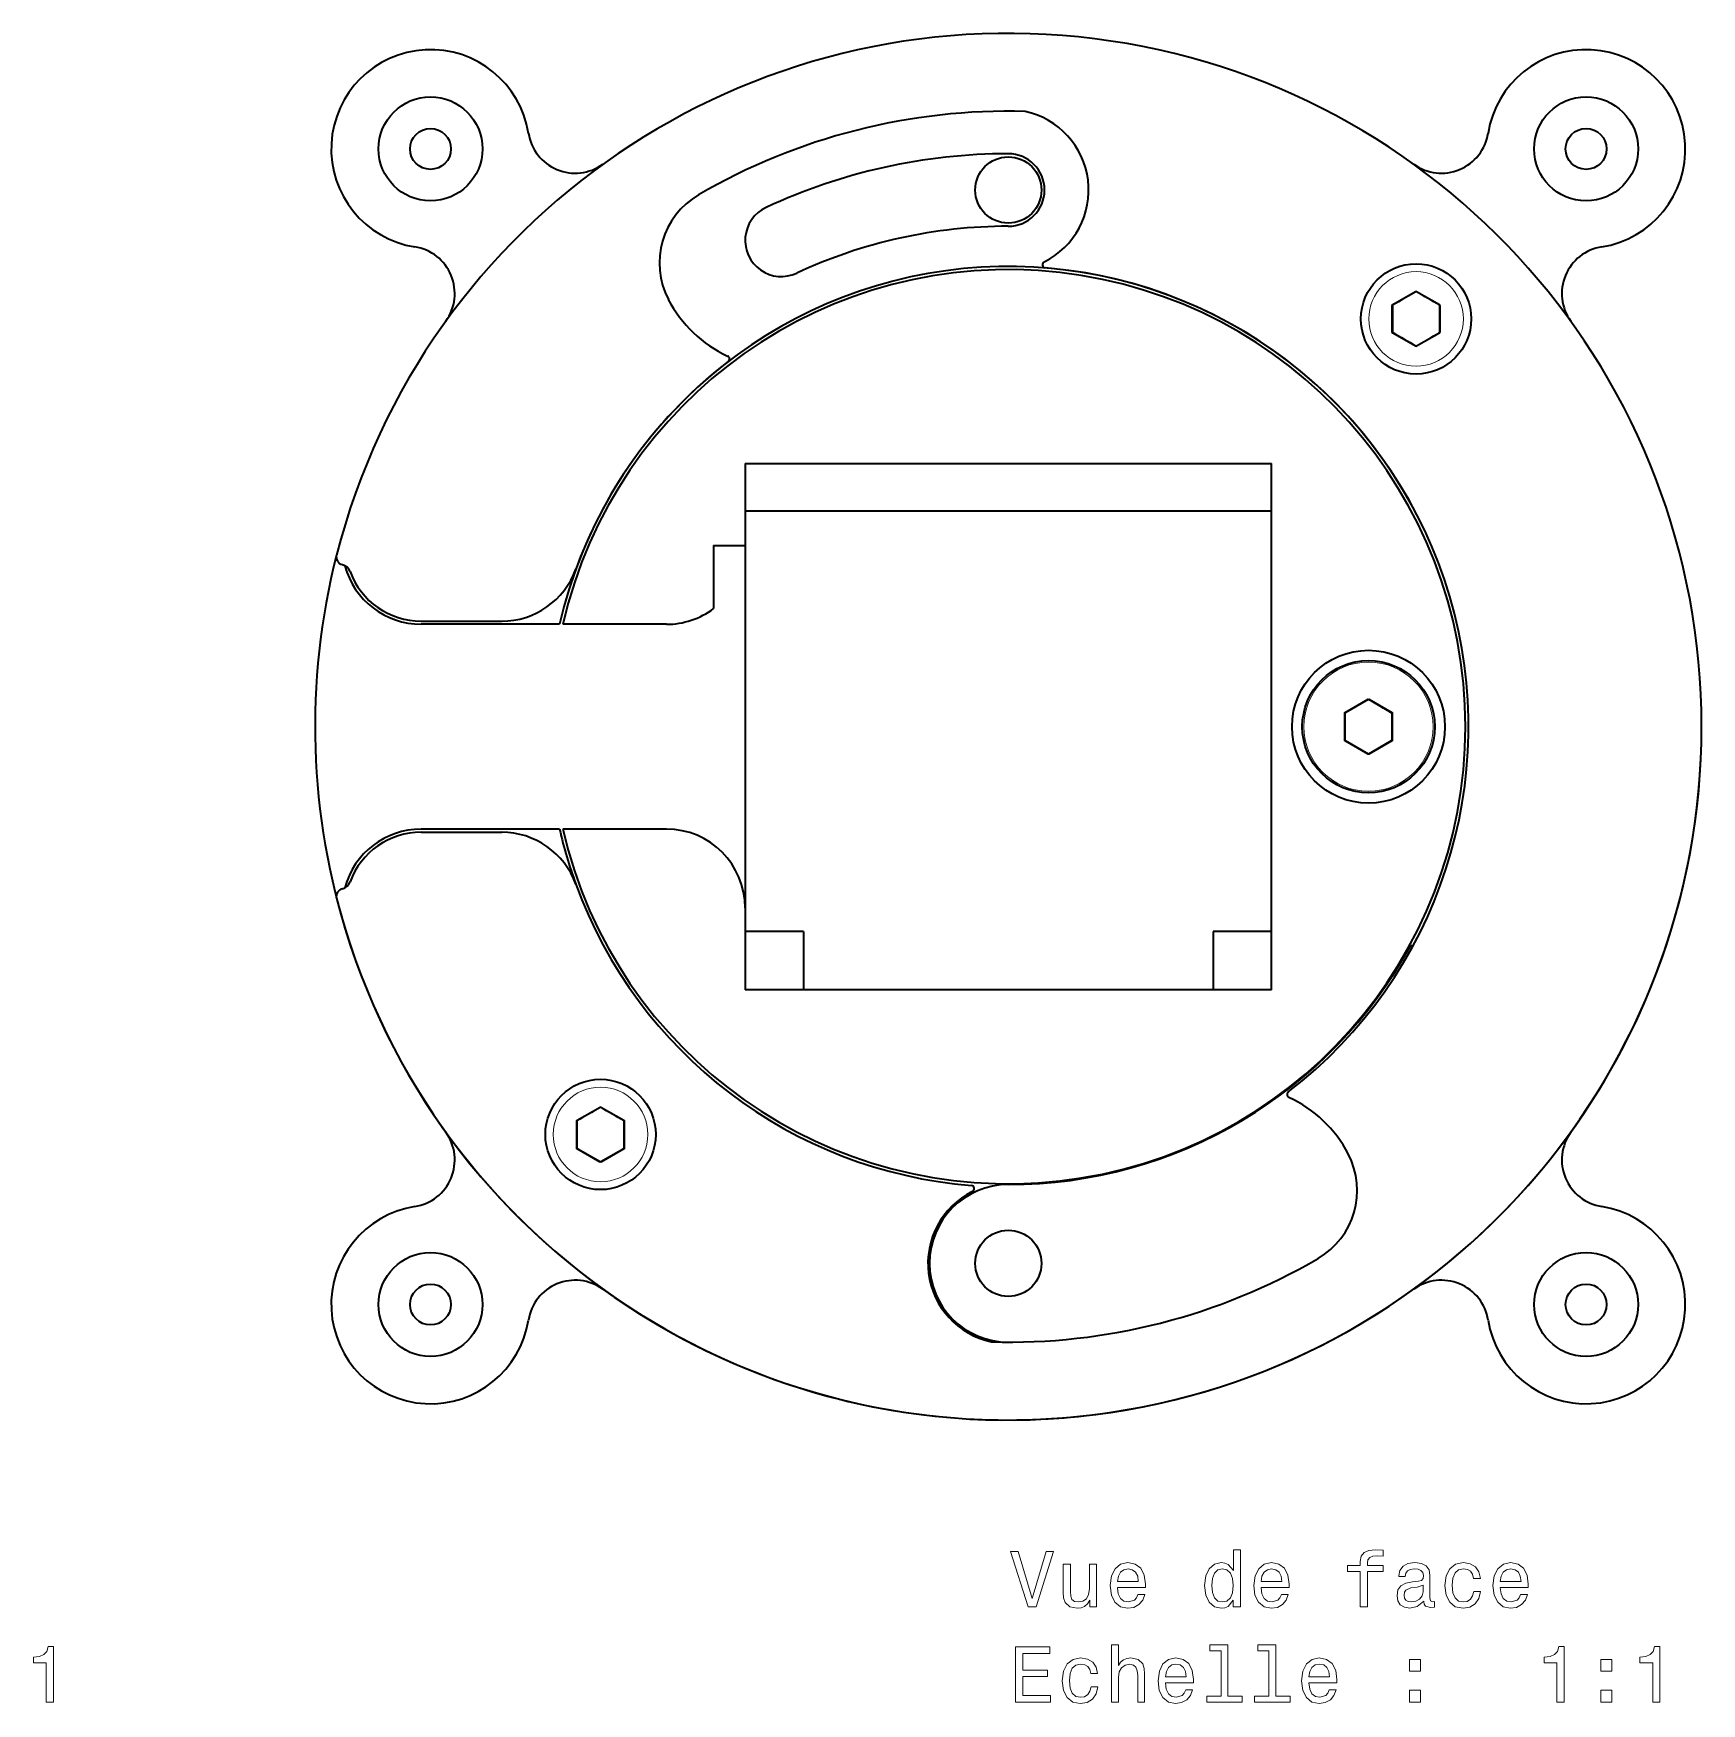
# Model space of a CAD drawing. Extents: x 428 to 938, y 254 to 632.
# Drawn here: x 532.6 to 638.5, y 358.5 to 464.5 of the extents above; entities that cross this region are included whole.
import ezdxf

# ---------------------------------------------------------------- set-up
doc = ezdxf.new("R2010")
doc.units = 0

msp = doc.modelspace()

# ---------------------------------------------------------------- linework, layer by layer
at = {"color": 7, "lineweight": 13, "ltscale": 0.041858}
for p, q in [((620.33, 448.15), (618.88, 447.31)), ((621.88, 447.31), (620.43, 448.15)), ((618.83, 447.22), (618.83, 445.55)), ((621.93, 445.55), (621.93, 447.22)), ((618.88, 445.46), (620.33, 444.62)), ((620.43, 444.62), (621.88, 445.46)), ((618.86, 421.42), (617.41, 422.26)), ((615.81, 421.34), (615.81, 419.66)), ((618.91, 419.66), (618.91, 421.34)), ((617.41, 418.74), (618.86, 419.58)), ((567.07, 395.45), (567.07, 393.78)), ((570.12, 395.54), (568.67, 396.38)), ((570.17, 393.78), (570.17, 395.45)), ((568.67, 392.85), (570.12, 393.69))]:
    msp.add_line(p, q, dxfattribs=at)
at = {"color": 7, "lineweight": 35, "ltscale": 0.041857}
for p, q in [((620.36, 448.1), (618.91, 447.27)), ((621.86, 447.27), (620.41, 448.1)), ((618.91, 445.5), (620.36, 444.67)), ((620.41, 444.67), (621.86, 445.5))]:
    msp.add_line(p, q, dxfattribs=at)
at = {"color": 7, "lineweight": 13, "ltscale": 0.00125}
for p, q in [((620.33, 448.15), (620.36, 448.1)), ((620.43, 448.15), (620.41, 448.1)), ((618.83, 447.22), (618.88, 447.22)), ((618.88, 447.31), (618.91, 447.27)), ((621.88, 447.31), (621.86, 447.27)), ((621.93, 447.22), (621.88, 447.22)), ((618.83, 445.55), (618.88, 445.55)), ((618.88, 445.46), (618.91, 445.5)), ((621.88, 445.46), (621.86, 445.5)), ((621.93, 445.55), (621.88, 445.55)), ((620.33, 444.62), (620.36, 444.67)), ((620.43, 444.62), (620.41, 444.67)), ((617.31, 422.26), (617.33, 422.22)), ((617.41, 422.26), (617.38, 422.22)), ((618.86, 421.42), (618.83, 421.38)), ((618.91, 421.34), (618.86, 421.34)), ((615.86, 419.58), (615.88, 419.62)), ((617.31, 418.74), (617.33, 418.78)), ((617.41, 418.74), (617.38, 418.78)), ((618.86, 419.58), (618.83, 419.62)), ((618.91, 419.66), (618.86, 419.66)), ((567.12, 395.54), (567.14, 395.5)), ((568.57, 396.38), (568.59, 396.33)), ((568.67, 396.38), (568.64, 396.33)), ((570.12, 395.54), (570.09, 395.5)), ((570.17, 395.45), (570.12, 395.45)), ((570.12, 393.69), (570.09, 393.73)), ((570.17, 393.78), (570.12, 393.78)), ((568.57, 392.85), (568.59, 392.9)), ((568.67, 392.85), (568.64, 392.9))]:
    msp.add_line(p, q, dxfattribs=at)
at = {"color": 7, "lineweight": 35, "ltscale": 0.041858}
for p, q in [((618.88, 447.22), (618.88, 445.55)), ((621.88, 445.55), (621.88, 447.22)), ((617.33, 422.22), (615.88, 421.38)), ((618.83, 421.38), (617.38, 422.22)), ((615.86, 421.34), (615.86, 419.66)), ((618.86, 419.66), (618.86, 421.34)), ((615.88, 419.62), (617.33, 418.78)), ((617.38, 418.78), (618.83, 419.62)), ((567.12, 395.45), (567.12, 393.78)), ((568.59, 396.33), (567.14, 395.5)), ((570.09, 395.5), (568.64, 396.33)), ((570.12, 393.78), (570.12, 395.45)), ((567.14, 393.73), (568.59, 392.9)), ((568.64, 392.9), (570.09, 393.73))]:
    msp.add_line(p, q, dxfattribs=at)
at = {"color": 7, "lineweight": 13, "ltscale": 0.001138}
for p, q in [((621.86, 447.19), (621.86, 447.23)), ((618.91, 445.58), (618.91, 445.53)), ((618.83, 421.3), (618.83, 421.35)), ((615.88, 419.7), (615.88, 419.65)), ((570.09, 395.42), (570.09, 395.46)), ((567.14, 393.81), (567.14, 393.77))]:
    msp.add_line(p, q, dxfattribs=at)
at = {"color": 7, "lineweight": 35}
for p, q in [((577.8, 437.2), (611.2, 437.2)), ((611.2, 403.8), (611.2, 437.2)), ((577.8, 434.2), (611.2, 434.2)), ((611.2, 407.5), (611.2, 434.2)), ((577.8, 432), (577.8, 409.01)), ((611.2, 403.8), (577.8, 403.8))]:
    msp.add_line(p, q, dxfattribs=at)
at = {"color": 7, "lineweight": 35, "ltscale": 0.13}
for p, q in [((577.8, 437.2), (577.8, 432)), ((577.8, 409), (577.8, 403.8))]:
    msp.add_line(p, q, dxfattribs=at)
at = {"color": 7, "lineweight": 35, "ltscale": 0.05}
msp.add_line((575.8, 432), (577.8, 432), dxfattribs=at)
at = {"color": 7, "lineweight": 35, "ltscale": 0.1}
msp.add_line((575.8, 432), (575.8, 428), dxfattribs=at)
at = {"color": 7, "lineweight": 35, "ltscale": 0.127895}
for p, q in [((557.23, 427.2), (562.35, 427.2)), ((557.23, 413.8), (562.35, 413.8))]:
    msp.add_line(p, q, dxfattribs=at)
at = {"color": 7, "lineweight": 35, "ltscale": 0.219635}
for p, q in [((566.02, 427), (557.23, 427)), ((566.02, 414), (557.23, 414))]:
    msp.add_line(p, q, dxfattribs=at)
at = {"color": 7, "lineweight": 35, "ltscale": 0.164384}
for p, q in [((572.8, 427), (566.22, 427)), ((572.8, 414), (566.22, 414))]:
    msp.add_line(p, q, dxfattribs=at)
at = {"color": 7, "lineweight": 13, "ltscale": 0.041857}
for p, q in [((617.31, 422.26), (615.86, 421.42)), ((615.86, 419.58), (617.31, 418.74)), ((568.57, 396.38), (567.12, 395.54)), ((567.12, 393.69), (568.57, 392.85))]:
    msp.add_line(p, q, dxfattribs=at)
at = {"color": 7, "lineweight": 13, "ltscale": 0.001251}
for p, q in [((615.81, 421.34), (615.86, 421.34)), ((615.81, 419.66), (615.86, 419.66)), ((567.07, 395.45), (567.12, 395.45)), ((567.07, 393.78), (567.12, 393.78))]:
    msp.add_line(p, q, dxfattribs=at)
at = {"color": 7, "lineweight": 13, "ltscale": 0.001249}
for p, q in [((615.86, 421.42), (615.88, 421.38)), ((567.12, 393.69), (567.14, 393.73))]:
    msp.add_line(p, q, dxfattribs=at)
at = {"color": 7, "lineweight": 35, "ltscale": 0.0925}
for p, q in [((581.5, 407.5), (577.8, 407.5)), ((581.5, 407.5), (581.5, 403.8)), ((611.2, 407.5), (607.5, 407.5)), ((607.5, 407.5), (607.5, 403.8))]:
    msp.add_line(p, q, dxfattribs=at)
at = {"color": 7, "lineweight": 35, "ltscale": 0.003749}
msp.add_line((620.04, 406.63), (620.17, 406.56), dxfattribs=at)
at = {"color": 7, "lineweight": 13}
for points in [[(596.9, 368.15), (596.02, 365.17), (595.12, 368.15), (594.64, 368.15), (595.77, 364.64), (596.27, 364.64), (597.37, 368.15)], [(608.78, 365.06), (608.78, 364.64), (609.23, 364.64), (609.23, 368.26), (608.79, 368.26), (608.79, 366.94), (608.45, 367.32), (608.24, 367.41), (608.01, 367.45), (607.58, 367.35), (607.24, 367.06), (607.03, 366.61), (606.95, 366), (607.03, 365.39), (607.24, 364.93), (607.58, 364.64), (608.01, 364.55), (608.24, 364.58), (608.45, 364.67)], [(616.84, 366.88), (616.84, 364.64), (617.29, 364.64), (617.29, 366.88), (618.29, 366.88), (618.29, 367.26), (617.29, 367.26), (617.29, 367.43), (617.32, 367.63), (617.44, 367.77), (617.63, 367.85), (617.92, 367.88), (618.29, 367.86), (618.29, 368.24), (617.81, 368.26), (617.38, 368.22), (617.08, 368.08), (616.9, 367.85), (616.84, 367.51), (616.84, 367.26), (616.03, 367.26), (616.03, 366.88)], [(600.1, 367.35), (599.65, 367.35), (599.65, 365.79), (599.6, 365.43), (599.46, 365.16), (599.23, 365), (598.93, 364.95), (598.7, 364.99), (598.54, 365.11), (598.46, 365.32), (598.44, 365.61), (598.44, 367.35), (597.99, 367.35), (597.99, 365.57), (598.01, 365.21), (598.11, 364.92), (598.4, 364.64), (598.87, 364.55), (599.12, 364.58), (599.34, 364.67), (599.52, 364.83), (599.67, 365.06), (599.67, 364.64), (600.1, 364.64)], [(601.43, 365.87), (603.21, 365.87), (603.21, 366.08), (603.13, 366.66), (602.91, 367.09), (602.56, 367.35), (602.09, 367.45), (601.63, 367.35), (601.28, 367.06), (601.05, 366.61), (600.97, 366), (601.05, 365.38), (601.27, 364.93), (601.62, 364.64), (602.07, 364.55), (602.47, 364.61), (602.79, 364.78), (603.03, 365.06), (603.16, 365.42), (602.73, 365.42), (602.63, 365.22), (602.5, 365.07), (602.13, 364.95), (601.84, 365), (601.63, 365.18), (601.48, 365.47), (601.43, 365.85)], [(601.43, 366.24), (601.49, 366.59), (601.63, 366.85), (601.83, 367), (602.11, 367.06), (602.37, 367), (602.58, 366.85), (602.71, 366.59), (602.75, 366.24)], [(608.08, 367.05), (608.37, 366.98), (608.6, 366.78), (608.73, 366.45), (608.78, 366), (608.73, 365.54), (608.6, 365.21), (608.37, 365.01), (608.08, 364.95), (607.8, 365.01), (607.59, 365.21), (607.45, 365.55), (607.41, 366), (607.45, 366.45), (607.59, 366.78), (607.8, 366.98)], [(610.54, 365.87), (612.32, 365.87), (612.32, 366.08), (612.24, 366.66), (612.02, 367.09), (611.67, 367.35), (611.2, 367.45), (610.74, 367.35), (610.39, 367.06), (610.16, 366.61), (610.08, 366), (610.15, 365.38), (610.38, 364.93), (610.73, 364.64), (611.18, 364.55), (611.58, 364.61), (611.9, 364.78), (612.14, 365.06), (612.27, 365.42), (611.83, 365.42), (611.74, 365.22), (611.61, 365.07), (611.24, 364.95), (610.95, 365), (610.73, 365.18), (610.59, 365.47), (610.54, 365.85)], [(610.54, 366.24), (610.6, 366.59), (610.73, 366.85), (610.94, 367), (611.21, 367.06), (611.48, 367), (611.69, 366.85), (611.81, 366.59), (611.86, 366.24)], [(620.87, 365), (620.87, 364.98), (620.9, 364.81), (620.97, 364.69), (621.29, 364.59), (621.54, 364.63), (621.54, 364.98), (621.43, 364.96), (621.29, 365.03), (621.26, 365.23), (621.26, 366.63), (621.2, 366.99), (621.03, 367.24), (620.72, 367.39), (620.29, 367.45), (619.86, 367.39), (619.55, 367.22), (619.35, 366.95), (619.29, 366.6), (619.29, 366.56), (619.69, 366.56), (619.72, 366.78), (619.83, 366.93), (620.01, 367.02), (620.27, 367.05), (620.52, 367.03), (620.69, 366.95), (620.8, 366.82), (620.84, 366.64), (620.82, 366.43), (620.73, 366.32), (620.53, 366.27), (620.15, 366.23), (619.72, 366.14), (619.41, 365.98), (619.23, 365.73), (619.18, 365.35), (619.23, 365.02), (619.38, 364.77), (619.64, 364.62), (619.98, 364.56), (620.45, 364.67)], [(624.02, 366.45), (624.46, 366.45), (624.37, 366.86), (624.15, 367.18), (623.82, 367.37), (623.38, 367.45), (622.89, 367.35), (622.53, 367.06), (622.29, 366.61), (622.21, 365.99), (622.29, 365.38), (622.52, 364.93), (622.87, 364.64), (623.36, 364.55), (623.8, 364.62), (624.13, 364.84), (624.37, 365.17), (624.47, 365.61), (624.04, 365.61), (623.97, 365.33), (623.83, 365.12), (623.62, 364.99), (623.38, 364.95), (623.07, 365.01), (622.85, 365.21), (622.71, 365.54), (622.67, 366.01), (622.71, 366.46), (622.85, 366.79), (623.08, 366.99), (623.38, 367.06), (623.64, 367.01), (623.84, 366.9), (623.97, 366.71)], [(625.72, 365.87), (627.5, 365.87), (627.5, 366.08), (627.42, 366.66), (627.2, 367.09), (626.85, 367.35), (626.38, 367.45), (625.92, 367.35), (625.57, 367.06), (625.34, 366.61), (625.26, 366), (625.33, 365.38), (625.56, 364.93), (625.91, 364.64), (626.36, 364.55), (626.76, 364.61), (627.08, 364.78), (627.32, 365.06), (627.45, 365.42), (627.01, 365.42), (626.92, 365.22), (626.79, 365.07), (626.42, 364.95), (626.13, 365), (625.91, 365.18), (625.77, 365.47), (625.72, 365.85)], [(625.72, 366.24), (625.78, 366.59), (625.91, 366.85), (626.12, 367), (626.39, 367.06), (626.66, 367), (626.87, 366.85), (626.99, 366.59), (627.04, 366.24)], [(620.82, 365.59), (620.76, 365.33), (620.6, 365.13), (620.36, 365), (620.06, 364.95), (619.87, 364.98), (619.73, 365.06), (619.65, 365.2), (619.62, 365.39), (619.64, 365.57), (619.72, 365.7), (620.04, 365.84), (620.45, 365.9), (620.82, 366.02)], [(533.44, 358.6), (533.9, 358.6), (533.9, 362.12), (533.56, 362.12), (533.47, 361.81), (533.29, 361.61), (533.01, 361.49), (532.63, 361.45), (532.63, 361.09), (533.44, 361.09)], [(594.96, 358.6), (597.18, 358.6), (597.18, 359.02), (595.42, 359.02), (595.42, 360.21), (596.99, 360.21), (596.99, 360.62), (595.42, 360.62), (595.42, 361.67), (597.14, 361.67), (597.14, 362.1), (594.96, 362.1)], [(601.05, 358.6), (601.49, 358.6), (601.49, 360.16), (601.54, 360.52), (601.68, 360.78), (601.91, 360.94), (602.21, 361), (602.45, 360.95), (602.6, 360.82), (602.68, 360.59), (602.71, 360.29), (602.71, 358.6), (603.15, 358.6), (603.15, 360.38), (603.13, 360.73), (603.04, 361.03), (602.74, 361.3), (602.28, 361.4), (602.02, 361.37), (601.81, 361.27), (601.63, 361.12), (601.49, 360.91), (601.49, 362.22), (601.05, 362.22)], [(608, 361.84), (608, 358.97), (607.09, 358.97), (607.09, 358.6), (609.35, 358.6), (609.35, 358.97), (608.44, 358.97), (608.44, 362.22), (607.3, 362.22), (607.3, 361.84)], [(611.04, 361.84), (611.04, 358.97), (610.12, 358.97), (610.12, 358.6), (612.39, 358.6), (612.39, 358.97), (611.48, 358.97), (611.48, 362.22), (610.34, 362.22), (610.34, 361.84)], [(629.32, 358.6), (629.78, 358.6), (629.78, 362.12), (629.44, 362.12), (629.35, 361.81), (629.17, 361.61), (628.89, 361.49), (628.51, 361.45), (628.51, 361.09), (629.32, 361.09)], [(635.4, 358.6), (635.85, 358.6), (635.85, 362.12), (635.51, 362.12), (635.42, 361.81), (635.24, 361.61), (634.96, 361.49), (634.58, 361.45), (634.58, 361.09), (635.4, 361.09)], [(599.73, 360.41), (600.17, 360.41), (600.08, 360.81), (599.87, 361.13), (599.53, 361.32), (599.09, 361.4), (598.61, 361.3), (598.24, 361.02), (598.01, 360.56), (597.92, 359.94), (598, 359.33), (598.23, 358.88), (598.59, 358.6), (599.07, 358.5), (599.51, 358.58), (599.85, 358.79), (600.08, 359.12), (600.18, 359.56), (599.76, 359.56), (599.68, 359.28), (599.54, 359.07), (599.34, 358.94), (599.09, 358.9), (598.78, 358.96), (598.56, 359.17), (598.42, 359.49), (598.38, 359.96), (598.42, 360.41), (598.56, 360.74), (598.79, 360.94), (599.09, 361.01), (599.35, 360.97), (599.55, 360.85), (599.68, 360.66)], [(604.47, 359.82), (606.25, 359.82), (606.25, 360.03), (606.17, 360.61), (605.95, 361.04), (605.6, 361.3), (605.13, 361.4), (604.67, 361.3), (604.31, 361.02), (604.09, 360.56), (604.01, 359.95), (604.08, 359.33), (604.31, 358.88), (604.66, 358.6), (605.11, 358.5), (605.5, 358.57), (605.83, 358.74), (606.06, 359.01), (606.2, 359.37), (605.76, 359.37), (605.67, 359.17), (605.54, 359.02), (605.17, 358.9), (604.88, 358.95), (604.66, 359.13), (604.52, 359.42), (604.47, 359.81)], [(604.47, 360.2), (604.53, 360.54), (604.66, 360.8), (604.87, 360.96), (605.14, 361.01), (605.41, 360.96), (605.62, 360.8), (605.74, 360.54), (605.79, 360.2)], [(613.58, 359.82), (615.35, 359.82), (615.36, 360.03), (615.28, 360.61), (615.06, 361.04), (614.7, 361.3), (614.23, 361.4), (613.78, 361.3), (613.42, 361.02), (613.2, 360.56), (613.11, 359.95), (613.19, 359.33), (613.42, 358.88), (613.77, 358.6), (614.22, 358.5), (614.61, 358.57), (614.94, 358.74), (615.17, 359.01), (615.31, 359.37), (614.87, 359.37), (614.78, 359.17), (614.65, 359.02), (614.27, 358.9), (613.99, 358.95), (613.77, 359.13), (613.63, 359.42), (613.58, 359.81)], [(613.58, 360.2), (613.63, 360.54), (613.77, 360.8), (613.98, 360.96), (614.25, 361.01), (614.52, 360.96), (614.72, 360.8), (614.85, 360.54), (614.89, 360.2)], [(619.96, 360.55), (620.65, 360.55), (620.65, 361.3), (619.96, 361.3)], [(632.1, 360.55), (632.8, 360.55), (632.8, 361.3), (632.1, 361.3)], [(619.96, 358.6), (620.65, 358.6), (620.65, 359.35), (619.96, 359.35)], [(632.1, 358.6), (632.8, 358.6), (632.8, 359.35), (632.1, 359.35)]]:
    msp.add_lwpolyline(points, close=True, dxfattribs=at)
at = {"color": 7, "lineweight": 35}
for centre, radius in [((557.83, 457.17), 3.3), ((631.17, 457.17), 3.3), ((557.83, 457.17), 1.3), ((631.17, 457.17), 1.3), ((594.5, 454.56), 2.1), ((620.38, 446.38), 3.5), ((617.36, 420.5), 4.85), ((617.36, 420.5), 4.2), ((568.62, 394.62), 3.5), ((594.5, 386.44), 2.1), ((557.83, 383.83), 3.3), ((631.17, 383.83), 3.3), ((557.83, 383.83), 1.3), ((631.17, 383.83), 1.3)]:
    msp.add_circle(centre, radius, dxfattribs=at)
at = {"color": 7, "lineweight": 13}
for centre, radius in [((620.38, 446.38), 3), ((617.36, 420.5), 4.1), ((568.62, 394.62), 3)]:
    msp.add_circle(centre, radius, dxfattribs=at)
at = {"color": 7, "lineweight": 35}
for centre, radius, start, end in [((594.5, 420.5), 44, 194.3305, 165.6695), ((557.83, 457.17), 6.3, 8.998, 261.002), ((631.17, 457.17), 6.3, 278.998, 171.002), ((594.5, 420.5), 39.06, 88.4214, 120.2162), ((594.5, 454.56), 5.1, 296.4568, 77.8188), ((567.01, 458.63), 3, 188.998, 305.7886), ((621.99, 458.63), 3, 234.2114, 351.002), ((594.5, 420.5), 36.36, 90, 115), ((594.5, 454.56), 2.3, 270, 90), ((577.36, 449.93), 5, 120.2162, 207.6081), ((580.1, 451.37), 2.3, 115, 295), ((594.5, 420.5), 31.76, 90, 115), ((556.37, 447.99), 3, 324.2114, 81.002), ((632.63, 447.99), 3, 98.998, 215.7886), ((594.5, 420.5), 29.21, 28.5, 167.1438), ((594.5, 420.5), 29.01, 192.9463, 167.0537), ((596.86, 449.82), 0.2, 116.4568, 265.3953), ((594.5, 420.5), 29.21, 307.4696, 85.3953), ((580.1, 451.37), 8.1, 207.6081, 245.0784), ((620.38, 448.06), 0.05, 60, 120), ((618.93, 447.22), 0.05, 120, 180), ((621.83, 447.22), 0.05, 0, 60), ((618.93, 445.55), 0.05, 180, 240), ((621.83, 445.55), 0.05, 300, 0), ((620.38, 444.71), 0.05, 240, 300), ((594.5, 420.5), 29.21, 127.4696, 160.0026), ((576.61, 443.84), 0.2, 307.4696, 65.0784), ((594.5, 420.5), 44, 165.6695, 197.8943), ((552.35, 431.27), 0.5, 165.6695, 256.4598), ((552.07, 430.1), 0.7, 20.207, 76.4598), ((557.23, 432), 5, 194.8524, 270), ((562.35, 432.2), 5, 270, 340.0026), ((557.23, 432), 4.8, 200.207, 270), ((572.8, 432), 5, 270, 306.8699), ((617.36, 422.17), 0.05, 60, 120), ((615.91, 421.34), 0.05, 120, 180), ((618.81, 421.34), 0.05, 0, 60), ((594.5, 420.5), 44, 197.1498, 360), ((615.91, 419.66), 0.05, 180, 240), ((617.36, 418.83), 0.05, 240, 300), ((618.81, 419.66), 0.05, 300, 0), ((557.23, 409), 5, 90, 165.1475), ((557.23, 409), 4.8, 90, 159.793), ((562.35, 408.8), 5, 19.9974, 90), ((594.5, 420.5), 29.21, 192.8562, 199.9879), ((572.8, 409), 5, 360, 90), ((552.35, 409.73), 0.5, 103.5402, 194.3305), ((552.07, 410.9), 0.7, 283.5402, 339.793), ((594.5, 420.5), 29.21, 199.9974, 265.3953), ((594.5, 420.5), 29.06, 270, 331.5), ((612.39, 397.16), 0.2, 127.4696, 245.0784), ((608.9, 389.63), 8.1, 27.6081, 65.0784), ((567.17, 395.45), 0.05, 120, 180), ((568.62, 396.29), 0.05, 60, 120), ((570.07, 395.45), 0.05, 0, 60), ((556.37, 393.01), 3, 278.998, 35.7886), ((632.63, 393.01), 3, 144.2114, 261.002), ((567.17, 393.78), 0.05, 180, 240), ((570.07, 393.78), 0.05, 300, 0), ((611.64, 391.07), 5, 300.2162, 27.6081), ((568.62, 392.94), 0.05, 240, 300), ((594.5, 386.44), 5, 90, 270), ((592.14, 391.18), 0.2, 296.4568, 85.3953), ((594.5, 386.44), 5.1, 116.4568, 257.8188), ((557.83, 383.83), 6.3, 98.998, 351.002), ((631.17, 383.83), 6.3, 188.998, 81.002), ((594.5, 420.5), 39.06, 268.4214, 300.2162), ((567.01, 382.37), 3, 54.2114, 171.002), ((621.99, 382.37), 3, 8.998, 125.7886)]:
    msp.add_arc(centre, radius, start, end, dxfattribs=at)
at = {"color": 7, "lineweight": 13}
for centre, radius, start, end in [((673.33, 354.68), 107.37, 119.5466, 120.4534), ((620.38, 448.06), 0.1, 60, 120), ((620.35, 448.07), 0.0333, 23.2811, 78.5588), ((566.83, 353.62), 108.59, 59.5517, 60.4483), ((618.93, 447.22), 0.1, 120, 180), ((618.91, 447.2), 0.0333, 83.2811, 138.5588), ((618.94, 447.25), 0.0333, 161.4412, 216.7189), ((726.46, 446.39), 107.55, 179.5484, 180.4295), ((621.83, 447.25), 0.0333, 323.2811, 18.5588), ((515.47, 446.38), 106.39, 359.5434, 0.434), ((621.83, 447.22), 0.1, 0, 60), ((618.93, 445.55), 0.1, 180, 240), ((673.45, 538.29), 107.6, 239.5476, 240.4524), ((618.94, 445.51), 0.0333, 143.2811, 198.5588), ((567.44, 538.09), 107.37, 299.5466, 300.4534), ((621.86, 445.57), 0.0333, 263.2811, 318.5588), ((621.83, 445.55), 0.1, 300, 360), ((620.38, 444.71), 0.1, 240, 300), ((620.42, 444.7), 0.0333, 203.281, 258.5588), ((670.3, 328.79), 107.37, 119.5466, 120.4534), ((617.36, 422.17), 0.1, 60, 120), ((617.32, 422.19), 0.0333, 23.2811, 78.5588), ((563.8, 327.73), 108.59, 59.5517, 60.4483), ((615.91, 421.34), 0.1, 120, 180), ((615.88, 421.32), 0.0333, 83.2811, 138.5588), ((615.91, 421.37), 0.0333, 161.4412, 216.7189), ((722.27, 420.5), 106.39, 179.5434, 180.434), ((618.8, 421.37), 0.0333, 323.2811, 18.5588), ((512.22, 420.5), 106.61, 359.5443, 0.4331), ((618.81, 421.34), 0.1, 0, 60), ((615.91, 419.66), 0.1, 180, 240), ((670.3, 512.2), 107.37, 239.5466, 240.4534), ((615.91, 419.63), 0.0333, 143.2811, 198.5588), ((617.36, 418.83), 0.1, 240, 300), ((563.8, 513.27), 108.59, 299.5517, 300.4483), ((617.39, 418.81), 0.0333, 203.281, 258.5588), ((618.83, 419.68), 0.0333, 263.2811, 318.5588), ((618.81, 419.66), 0.1, 300, 0), ((567.17, 395.45), 0.1, 120, 180), ((567.14, 395.43), 0.0333, 83.2811, 138.5588), ((621.56, 302.91), 107.37, 119.5466, 120.4534), ((567.17, 395.49), 0.0333, 161.4412, 216.7189), ((674.69, 394.62), 107.55, 179.5484, 180.4295), ((568.62, 396.29), 0.1, 60, 120), ((568.58, 396.3), 0.0333, 23.2811, 78.5588), ((515.06, 301.85), 108.59, 59.5517, 60.4483), ((570.06, 395.49), 0.0333, 323.2811, 18.5588), ((463.7, 394.61), 106.39, 359.5434, 0.434), ((570.07, 395.45), 0.1, 0, 60), ((567.17, 393.78), 0.1, 180, 240), ((621.68, 486.52), 107.6, 239.5476, 240.4524), ((567.17, 393.75), 0.0333, 143.2811, 198.5588), ((515.67, 486.32), 107.37, 299.5466, 300.4534), ((570.09, 393.8), 0.0333, 263.2811, 318.5588), ((570.07, 393.78), 0.1, 300, 360), ((568.62, 392.94), 0.1, 240, 300), ((568.65, 392.93), 0.0333, 203.281, 258.5588)]:
    msp.add_arc(centre, radius, start, end, dxfattribs=at)
for centre, major_axis, start_param, end_param in [((620.38, 448.06), (0.025, 0.0433), 0, 1.122964), ((621.83, 447.22), (0.05, 0), 6.283185, 7.406149), ((618.93, 445.55), (-0.05, 0), 0, 1.122964), ((621.83, 445.55), (0.025, -0.0433), 6.283185, 7.406149), ((620.38, 444.71), (-0.025, -0.0433), 0, 1.122964), ((617.36, 422.17), (0.025, 0.0433), 6.283185, 7.406149), ((618.81, 421.34), (0.05, 0), 6.283185, 7.406149), ((615.91, 419.66), (-0.05, 0), 6.283185, 7.406149), ((617.36, 418.83), (-0.025, -0.0433), 6.283185, 7.406149), ((618.81, 419.66), (0.025, -0.0433), 0, 1.122964), ((568.62, 396.29), (0.025, 0.0433), 0, 1.122964), ((570.07, 395.45), (0.05, 0), 6.283185, 7.406149), ((567.17, 393.78), (-0.05, 0), 0, 1.122964), ((570.07, 393.78), (0.025, -0.0433), 0, 1.122964), ((568.62, 392.94), (-0.025, -0.0433), 0, 1.122964)]:
    msp.add_ellipse(centre, major_axis=major_axis, ratio=0.27735, start_param=start_param, end_param=end_param, dxfattribs=at)

doc.saveas('drawing.dxf')
